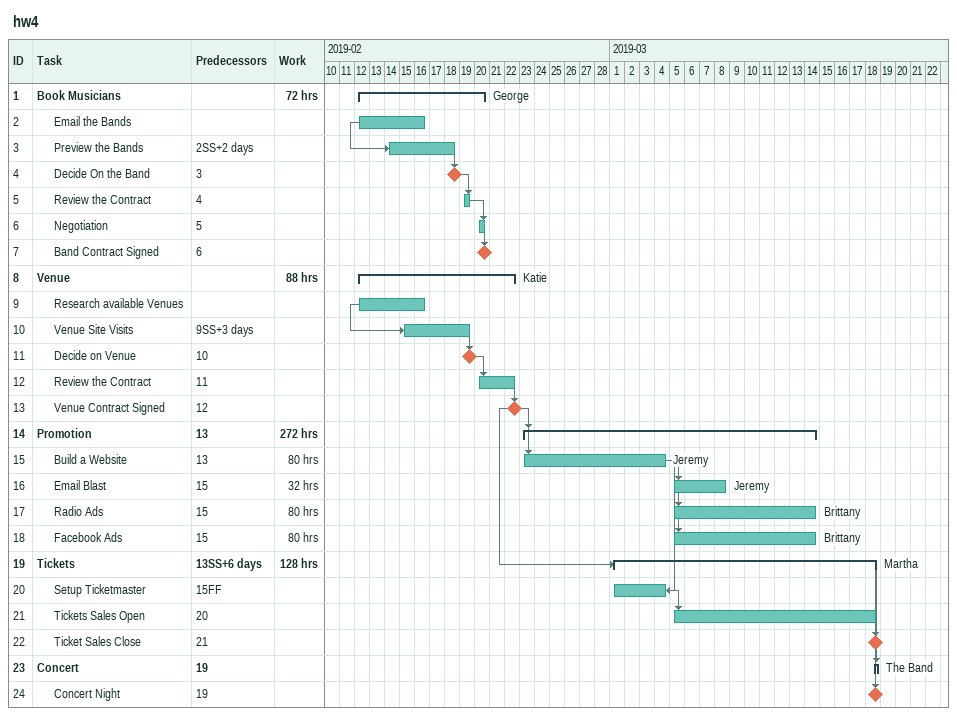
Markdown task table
hw4

| ID | Level | Task | Start | Finish | Predecessors | Resources | Work (h) |
|---|---|---|---|---|---|---|---|
| 1 | 1 | **Book Musicians** | 2019-02-12 | 2019-02-20 |  | George | 72 |
| 2 | 2 | Email the Bands | 2019-02-12 | 2019-02-16 |  |  |  |
| 3 | 2 | Preview the Bands | 2019-02-14 | 2019-02-18 | 2SS+2d |  |  |
| 4 | 2 | Decide On the Band (milestone) | 2019-02-18 | 2019-02-18 | 3 |  |  |
| 5 | 2 | Review the Contract | 2019-02-19 | 2019-02-19 | 4 |  |  |
| 6 | 2 | Negotiation | 2019-02-20 | 2019-02-20 | 5 |  |  |
| 7 | 2 | Band Contract Signed (milestone) | 2019-02-20 | 2019-02-20 | 6 |  |  |
| 8 | 1 | **Venue** | 2019-02-12 | 2019-02-22 |  | Katie | 88 |
| 9 | 2 | Research available Venues | 2019-02-12 | 2019-02-16 |  |  |  |
| 10 | 2 | Venue Site Visits | 2019-02-15 | 2019-02-19 | 9SS+3d |  |  |
| 11 | 2 | Decide on Venue (milestone) | 2019-02-19 | 2019-02-19 | 10 |  |  |
| 12 | 2 | Review the Contract | 2019-02-20 | 2019-02-22 | 11 |  |  |
| 13 | 2 | Venue Contract Signed (milestone) | 2019-02-22 | 2019-02-22 | 12 |  |  |
| 14 | 1 | **Promotion** | 2019-02-23 | 2019-03-14 | 13 |  | 272 |
| 15 | 2 | Build a Website | 2019-02-23 | 2019-03-04 | 13 | Jeremy | 80 |
| 16 | 2 | Email Blast | 2019-03-05 | 2019-03-08 | 15 | Jeremy | 32 |
| 17 | 2 | Radio Ads | 2019-03-05 | 2019-03-14 | 15 | Brittany | 80 |
| 18 | 2 | Facebook Ads | 2019-03-05 | 2019-03-14 | 15 | Brittany | 80 |
| 19 | 1 | **Tickets** | 2019-03-01 | 2019-03-18 | 13SS+6d | Martha | 128 |
| 20 | 2 | Setup Ticketmaster | 2019-03-01 | 2019-03-04 | 15FF |  |  |
| 21 | 2 | Tickets Sales Open | 2019-03-05 | 2019-03-18 | 20 |  |  |
| 22 | 2 | Ticket Sales Close (milestone) | 2019-03-18 | 2019-03-18 | 21 |  |  |
| 23 | 1 | **Concert** | 2019-03-18 | 2019-03-18 | 19 | The Band |  |
| 24 | 2 | Concert Night (milestone) | 2019-03-18 | 2019-03-18 | 19 |  |  |
